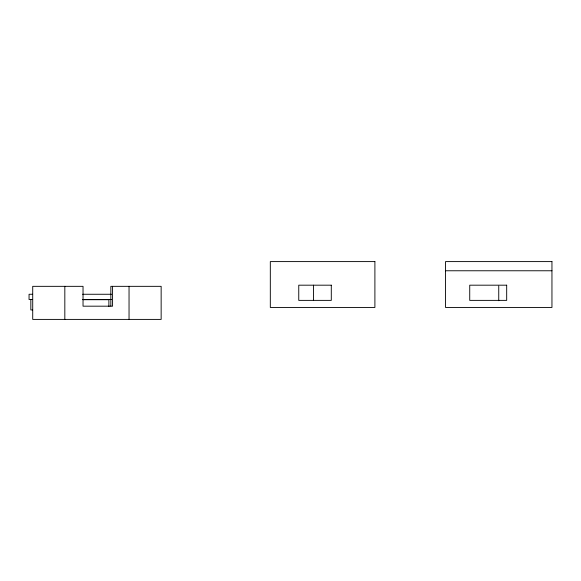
<?xml version="1.0" encoding="UTF-8"?>
<svg xmlns="http://www.w3.org/2000/svg" width="581" height="581" viewBox="0 0 581 581"><rect width="100%" height="100%" fill="white"/><g stroke="black" fill="none" stroke-linecap="round" stroke-linejoin="round"><path stroke-width="0.87" d="M445.533 270.768L551.95 270.768M32.601 294.262L29.065 294.262L29.05 299.498L32.63 299.498M82.633 294.262L111.588 294.262M82.633 299.498L111.588 299.498M83.047 299.709L108.879 299.709L108.879 306.521M32.63 309.934L30.837 309.934L30.837 299.498M498.745 286.019L498.745 300.711M313.435 285.184L313.435 300.377M129.04 286.339L129.04 319.405M112.576 286.339L112.576 306.18L83.032 306.18L83.032 286.339L32.718 286.339L32.718 319.405L161.148 319.405L161.148 286.339L110.84 286.339L110.84 306.042M64.825 286.339L64.825 319.405M374.898 261.595L270.318 261.595L270.318 307.458L374.898 307.458L374.898 261.595M551.95 261.595L445.533 261.595L445.533 307.458L551.95 307.458L551.95 261.595M331.293 285.184L298.757 285.184L298.757 300.377L331.293 300.377L331.293 285.184M506.683 285.184L469.731 285.184L469.731 300.377L506.683 300.377L506.683 285.184"/></g></svg>
